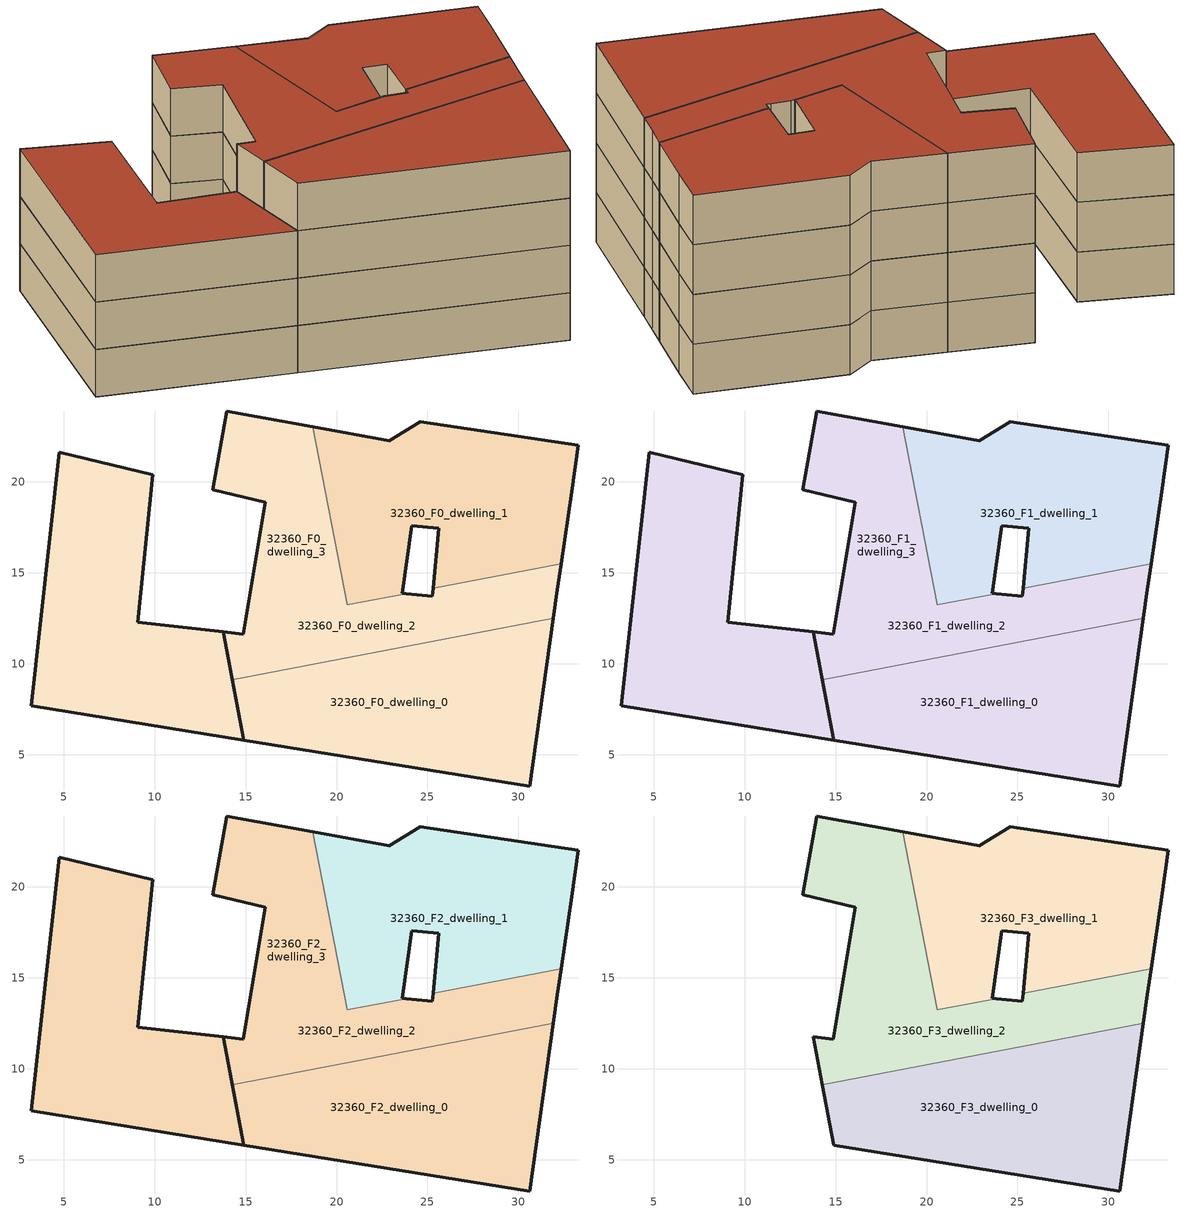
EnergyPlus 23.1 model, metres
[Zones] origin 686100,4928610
32360_F0_dwelling_0
 floor ground (EU_floor_Construction): 14.9,5.8 14.27,9.11 13.76,11.75 9.07,12.29 9.89,20.38 4.76,21.63 3.23,7.7 z0; 30.63,3.28 31.91,12.5 14.27,9.11 14.9,5.8 z0
 wall outside (EU_wall_Construction): 31.91,12.5 30.63,3.28 14.9,5.8 14.27,9.11 z0:3
 wall to 32360_F0_dwelling_2 (EU_wall_Construction): 14.27,9.11 31.91,12.5 z0:3
32360_F0_dwelling_1
 floor ground (EU_floor_Construction): 32.34,15.48 32.94,19.45 33.28,22.01 24.59,23.3 22.9,22.25 18.71,23.01 20.59,13.22 23.83,13.85 23.61,13.87 24.14,17.59 25.63,17.44 25.31,14.13 z0
 wall outside (EU_wall_Construction): 25.31,14.13 25.63,17.44 24.14,17.59 23.61,13.87 23.83,13.85 / 18.71,23.01 22.9,22.25 24.59,23.3 33.28,22.01 32.94,19.45 32.34,15.48 z0:3
 wall to 32360_F0_dwelling_2 (EU_wall_Construction): 32.34,15.48 25.31,14.13 / 23.83,13.85 20.59,13.22 18.71,23.01 z0:3
32360_F0_dwelling_2
 floor ground (EU_floor_Construction): 31.91,12.5 32.13,14.06 32.34,15.48 25.31,14.13 25.27,13.72 24.99,13.74 23.83,13.85 20.59,13.22 18.71,23.01 13.96,23.89 13.19,19.57 16.08,18.87 14.88,11.62 13.76,11.75 14.27,9.11 z0; 14.9,5.8 14.27,9.11 13.76,11.75 9.07,12.29 9.89,20.38 4.76,21.63 3.23,7.7 z0
 wall outside (EU_wall_Construction): 23.83,13.85 24.99,13.74 25.27,13.72 25.31,14.13 / 32.34,15.48 32.13,14.06 31.91,12.5 / 14.27,9.11 13.76,11.75 14.88,11.62 16.08,18.87 13.19,19.57 13.96,23.89 18.71,23.01 z0:3
32360_F0_dwelling_3
 floor ground (EU_floor_Construction): 14.9,5.8 14.27,9.11 13.76,11.75 9.07,12.29 9.89,20.38 4.76,21.63 3.23,7.7 z0; 30.63,3.28 31.91,12.5 14.27,9.11 14.9,5.8 z0; 31.91,12.5 32.13,14.06 32.34,15.48 25.31,14.13 25.27,13.72 24.99,13.74 23.83,13.85 20.59,13.22 18.71,23.01 13.96,23.89 13.19,19.57 16.08,18.87 14.88,11.62 13.76,11.75 14.27,9.11 z0
 wall outside (EU_wall_Construction): 4.76,21.63 9.89,20.38 9.07,12.29 13.76,11.75 14.9,5.8 3.23,7.7 4.76,21.63 z0:3
32360_F1_dwelling_0
 floor outside (EU_floor_Construction): 30.63,3.28 31.91,12.5 14.27,9.11 14.9,5.8 z3; 14.9,5.8 14.27,9.11 13.76,11.75 9.07,12.29 9.89,20.38 4.76,21.63 3.23,7.7 z3
 wall outside (EU_wall_Construction): 31.91,12.5 30.63,3.28 14.9,5.8 14.27,9.11 z3:6
 wall to 32360_F1_dwelling_2 (EU_wall_Construction): 14.27,9.11 31.91,12.5 z3:6
32360_F1_dwelling_1
 floor to 32360_F0_dwelling_1 (EU_floor_Construction): 32.34,15.48 32.94,19.45 33.28,22.01 24.59,23.3 22.9,22.25 18.71,23.01 20.59,13.22 23.83,13.85 23.61,13.87 24.14,17.59 25.63,17.44 25.31,14.13 z3
 wall outside (EU_wall_Construction): 25.31,14.13 25.63,17.44 24.14,17.59 23.61,13.87 23.83,13.85 / 18.71,23.01 22.9,22.25 24.59,23.3 33.28,22.01 32.94,19.45 32.34,15.48 z3:6
 wall to 32360_F1_dwelling_2 (EU_wall_Construction): 32.34,15.48 25.31,14.13 / 23.83,13.85 20.59,13.22 18.71,23.01 z3:6
32360_F1_dwelling_2
 floor to 32360_F0_dwelling_2 (EU_floor_Construction): 31.91,12.5 32.13,14.06 32.34,15.48 25.31,14.13 25.27,13.72 24.99,13.74 23.83,13.85 20.59,13.22 18.71,23.01 13.96,23.89 13.19,19.57 16.08,18.87 14.88,11.62 13.76,11.75 14.27,9.11 z3; 14.9,5.8 14.27,9.11 13.76,11.75 9.07,12.29 9.89,20.38 4.76,21.63 3.23,7.7 z3
 wall outside (EU_wall_Construction): 23.83,13.85 24.99,13.74 25.27,13.72 25.31,14.13 / 32.34,15.48 32.13,14.06 31.91,12.5 / 14.27,9.11 13.76,11.75 14.88,11.62 16.08,18.87 13.19,19.57 13.96,23.89 18.71,23.01 z3:6
32360_F1_dwelling_3
 floor outside (EU_floor_Construction): 31.91,12.5 32.13,14.06 32.34,15.48 25.31,14.13 25.27,13.72 24.99,13.74 23.83,13.85 20.59,13.22 18.71,23.01 13.96,23.89 13.19,19.57 16.08,18.87 14.88,11.62 13.76,11.75 14.27,9.11 z3
 floor to 32360_F0_dwelling_3 (EU_floor_Construction): 14.9,5.8 14.27,9.11 13.76,11.75 9.07,12.29 9.89,20.38 4.76,21.63 3.23,7.7 z3; 30.63,3.28 31.91,12.5 14.27,9.11 14.9,5.8 z3
 wall outside (EU_wall_Construction): 4.76,21.63 9.89,20.38 9.07,12.29 13.76,11.75 14.9,5.8 3.23,7.7 4.76,21.63 z3:6
32360_F2_dwelling_0
 floor outside (EU_floor_Construction): 30.63,3.28 31.91,12.5 14.27,9.11 14.9,5.8 z6; 14.9,5.8 14.27,9.11 13.76,11.75 9.07,12.29 9.89,20.38 4.76,21.63 3.23,7.7 z6
 wall outside (EU_wall_Construction): 31.91,12.5 30.63,3.28 14.9,5.8 14.27,9.11 z6:9
 wall to 32360_F2_dwelling_2 (EU_wall_Construction): 14.27,9.11 31.91,12.5 z6:9
 roof outside (EU_floor_Construction): 9.89,20.38 9.07,12.29 13.76,11.75 14.27,9.11 14.9,5.8 3.23,7.7 4.76,21.63 z9
32360_F2_dwelling_1
 floor to 32360_F1_dwelling_1 (EU_floor_Construction): 32.34,15.48 32.94,19.45 33.28,22.01 24.59,23.3 22.9,22.25 18.71,23.01 20.59,13.22 23.83,13.85 23.61,13.87 24.14,17.59 25.63,17.44 25.31,14.13 z6
 wall outside (EU_wall_Construction): 25.31,14.13 25.63,17.44 24.14,17.59 23.61,13.87 23.83,13.85 / 18.71,23.01 22.9,22.25 24.59,23.3 33.28,22.01 32.94,19.45 32.34,15.48 z6:9
 wall to 32360_F2_dwelling_2 (EU_wall_Construction): 32.34,15.48 25.31,14.13 / 23.83,13.85 20.59,13.22 18.71,23.01 z6:9
32360_F2_dwelling_2
 floor to 32360_F1_dwelling_2 (EU_floor_Construction): 31.91,12.5 32.13,14.06 32.34,15.48 25.31,14.13 25.27,13.72 24.99,13.74 23.83,13.85 20.59,13.22 18.71,23.01 13.96,23.89 13.19,19.57 16.08,18.87 14.88,11.62 13.76,11.75 14.27,9.11 z6; 14.9,5.8 14.27,9.11 13.76,11.75 9.07,12.29 9.89,20.38 4.76,21.63 3.23,7.7 z6
 wall outside (EU_wall_Construction): 23.83,13.85 24.99,13.74 25.27,13.72 25.31,14.13 / 32.34,15.48 32.13,14.06 31.91,12.5 / 14.27,9.11 13.76,11.75 14.88,11.62 16.08,18.87 13.19,19.57 13.96,23.89 18.71,23.01 z6:9
 roof outside (EU_floor_Construction): 9.89,20.38 9.07,12.29 13.76,11.75 14.27,9.11 14.9,5.8 3.23,7.7 4.76,21.63 z9
32360_F2_dwelling_3
 floor outside (EU_floor_Construction): 31.91,12.5 32.13,14.06 32.34,15.48 25.31,14.13 25.27,13.72 24.99,13.74 23.83,13.85 20.59,13.22 18.71,23.01 13.96,23.89 13.19,19.57 16.08,18.87 14.88,11.62 13.76,11.75 14.27,9.11 z6
 floor to 32360_F1_dwelling_3 (EU_floor_Construction): 14.9,5.8 14.27,9.11 13.76,11.75 9.07,12.29 9.89,20.38 4.76,21.63 3.23,7.7 z6; 30.63,3.28 31.91,12.5 14.27,9.11 14.9,5.8 z6
 wall outside (EU_wall_Construction): 4.76,21.63 9.89,20.38 9.07,12.29 13.76,11.75 14.9,5.8 3.23,7.7 4.76,21.63 z6:9
 roof outside (EU_roof_Construction): 9.89,20.38 9.07,12.29 13.76,11.75 14.27,9.11 14.9,5.8 3.23,7.7 4.76,21.63 z9; 31.91,12.5 30.63,3.28 14.9,5.8 14.27,9.11 z9; 32.34,15.48 32.13,14.06 31.91,12.5 14.27,9.11 13.76,11.75 14.88,11.62 16.08,18.87 13.19,19.57 13.96,23.89 18.71,23.01 20.59,13.22 23.83,13.85 24.99,13.74 25.27,13.72 25.31,14.13 z9
32360_F3_dwelling_0
 floor to 32360_F2_dwelling_0 (EU_floor_Construction): 30.63,3.28 31.91,12.5 14.27,9.11 14.9,5.8 z9
 wall outside (EU_wall_Construction): 31.91,12.5 30.63,3.28 14.9,5.8 14.27,9.11 z9:12
 wall to 32360_F3_dwelling_2 (EU_wall_Construction): 14.27,9.11 31.91,12.5 z9:12
 roof outside (EU_roof_Construction): 31.91,12.5 30.63,3.28 14.9,5.8 14.27,9.11 z12
32360_F3_dwelling_1
 floor to 32360_F2_dwelling_1 (EU_floor_Construction): 32.34,15.48 32.94,19.45 33.28,22.01 24.59,23.3 22.9,22.25 18.71,23.01 20.59,13.22 23.83,13.85 23.61,13.87 24.14,17.59 25.63,17.44 25.31,14.13 z9
 wall outside (EU_wall_Construction): 25.31,14.13 25.63,17.44 24.14,17.59 23.61,13.87 23.83,13.85 / 18.71,23.01 22.9,22.25 24.59,23.3 33.28,22.01 32.94,19.45 32.34,15.48 z9:12
 wall to 32360_F3_dwelling_2 (EU_wall_Construction): 32.34,15.48 25.31,14.13 / 23.83,13.85 20.59,13.22 18.71,23.01 z9:12
 roof outside (EU_roof_Construction): 33.28,22.01 32.94,19.45 32.34,15.48 25.31,14.13 25.63,17.44 24.14,17.59 23.61,13.87 23.83,13.85 20.59,13.22 18.71,23.01 22.9,22.25 24.59,23.3 z12
32360_F3_dwelling_2
 floor to 32360_F2_dwelling_2 (EU_floor_Construction): 31.91,12.5 32.13,14.06 32.34,15.48 25.31,14.13 25.27,13.72 24.99,13.74 23.83,13.85 20.59,13.22 18.71,23.01 13.96,23.89 13.19,19.57 16.08,18.87 14.88,11.62 13.76,11.75 14.27,9.11 z9
 wall outside (EU_wall_Construction): 23.83,13.85 24.99,13.74 25.27,13.72 25.31,14.13 / 32.34,15.48 32.13,14.06 31.91,12.5 / 14.27,9.11 13.76,11.75 14.88,11.62 16.08,18.87 13.19,19.57 13.96,23.89 18.71,23.01 z9:12
 roof outside (EU_roof_Construction): 32.34,15.48 32.13,14.06 31.91,12.5 14.27,9.11 13.76,11.75 14.88,11.62 16.08,18.87 13.19,19.57 13.96,23.89 18.71,23.01 20.59,13.22 23.83,13.85 24.99,13.74 25.27,13.72 25.31,14.13 z12
[Building]
EU S2 Campaign: North Axis {deg}=0; Terrain=City; Solar Distribution=FullExterior
[Site:Location]
Bologna: Latitude {deg}=44.5; Longitude {deg}=11.25; Time Zone {hr}=1; Elevation {m}=37
[SizingPeriod:WeatherFileDays]
AnnualSizingPeriod: Begin Month=1; Begin Day of Month=1; End Month=12; End Day of Month=31; Day of Week for Start Day=Monday; Use Weather File Daylight Saving Period=No; Use Weather File Rain and Snow Indicators=No
[MATERIAL]
EU_InternalMass_Material: Roughness=MediumRough; Thickness {m}=0.1; Conductivity {W/m-K}=1; Density {kg/m3}=1800; Specific Heat {J/kg-K}=900; Thermal Absorptance=0.9; Solar Absorptance=0.7; Visible Absorptance=0.7
[MATERIAL:NOMASS] Roughness=MediumRough; Thermal Absorptance=0.9; Solar Absorptance=0.7; Visible Absorptance=0.7
Name | Thermal Resistance {m2-K/W}
EU_wall_NoMass | 0.937881
EU_roof_NoMass | 0.548572
EU_floor_NoMass | 0.71348
[CONSTRUCTION]
EU_wall_Construction: EU_wall_NoMass
EU_roof_Construction: EU_roof_NoMass
EU_floor_Construction: EU_floor_NoMass
EU_InternalMass_Construction: EU_InternalMass_Material
[ZONE] Type=1; Multiplier=1; Ceiling Height {m}=autocalculate; Floor Area {m2}=autocalculate; Part of Total Floor Area=Yes
Name | Volume {m3}
32360_F0_dwelling_0; 32360_F1_dwelling_0; 32360_F2_dwelling_0 | 626.361
32360_F3_dwelling_0 | 313.192
32360_F0_dwelling_1 | 313.214
32360_F1_dwelling_1; 32360_F2_dwelling_1; 32360_F3_dwelling_1 | 313.215
32360_F0_dwelling_2; 32360_F1_dwelling_2; 32360_F2_dwelling_2 | 626.37
32360_F3_dwelling_2 | 313.2
32360_F0_dwelling_3; 32360_F1_dwelling_3; 32360_F2_dwelling_3 | 939.558
[INTERNALMASS] Construction=EU_InternalMass_Construction
Name | Zone or ZoneList | Surface Area {m2}
32360_F0_dwelling_0_EU_InternalMass | 32360_F0_dwelling_0 | 104.393
32360_F0_dwelling_1_EU_InternalMass | 32360_F0_dwelling_1 | 104.405
32360_F0_dwelling_2_EU_InternalMass | 32360_F0_dwelling_2 | 104.4
32360_F0_dwelling_3_EU_InternalMass | 32360_F0_dwelling_3 | 104.4
32360_F1_dwelling_0_EU_InternalMass | 32360_F1_dwelling_0 | 104.393
32360_F1_dwelling_1_EU_InternalMass | 32360_F1_dwelling_1 | 104.405
32360_F1_dwelling_2_EU_InternalMass | 32360_F1_dwelling_2 | 104.4
32360_F1_dwelling_3_EU_InternalMass | 32360_F1_dwelling_3 | 104.4
32360_F2_dwelling_0_EU_InternalMass | 32360_F2_dwelling_0 | 104.393
32360_F2_dwelling_1_EU_InternalMass | 32360_F2_dwelling_1 | 104.405
32360_F2_dwelling_2_EU_InternalMass | 32360_F2_dwelling_2 | 104.4
32360_F2_dwelling_3_EU_InternalMass | 32360_F2_dwelling_3 | 104.4
32360_F3_dwelling_0_EU_InternalMass | 32360_F3_dwelling_0 | 139.202
32360_F3_dwelling_1_EU_InternalMass | 32360_F3_dwelling_1 | 139.204
32360_F3_dwelling_2_EU_InternalMass | 32360_F3_dwelling_2 | 139.198
[OTHEREQUIPMENT] Fuel Type=Electricity; Design Level Calculation Method=Watts/Area; Power per Zone Floor Area {W/m2}=1; Fraction Latent=0; Fraction Radiant=0; Fraction Lost=0; Carbon Dioxide Generation Rate {m3/s-W}=0; EndUse Subcategory=EU_Step8_InternalGains
Name | Zone or ZoneList or Space or SpaceList | Schedule
EU_Step8_InternalGain_32360_F0_dwelling_0_f000 | 32360_F0_dwelling_0 | EU_Step8_GainSchedule_32360_F0_dwelling_0_f000
EU_Step8_InternalGain_32360_F0_dwelling_1_f000 | 32360_F0_dwelling_1 | EU_Step8_GainSchedule_32360_F0_dwelling_1_f000
EU_Step8_InternalGain_32360_F0_dwelling_2_f000 | 32360_F0_dwelling_2 | EU_Step8_GainSchedule_32360_F0_dwelling_2_f000
EU_Step8_InternalGain_32360_F0_dwelling_3_f000 | 32360_F0_dwelling_3 | EU_Step8_GainSchedule_32360_F0_dwelling_3_f000
EU_Step8_InternalGain_32360_F1_dwelling_0_f000 | 32360_F1_dwelling_0 | EU_Step8_GainSchedule_32360_F1_dwelling_0_f000
EU_Step8_InternalGain_32360_F1_dwelling_1_f000 | 32360_F1_dwelling_1 | EU_Step8_GainSchedule_32360_F1_dwelling_1_f000
EU_Step8_InternalGain_32360_F1_dwelling_2_f000 | 32360_F1_dwelling_2 | EU_Step8_GainSchedule_32360_F1_dwelling_2_f000
EU_Step8_InternalGain_32360_F1_dwelling_3_f000 | 32360_F1_dwelling_3 | EU_Step8_GainSchedule_32360_F1_dwelling_3_f000
EU_Step8_InternalGain_32360_F2_dwelling_0_f000 | 32360_F2_dwelling_0 | EU_Step8_GainSchedule_32360_F2_dwelling_0_f000
EU_Step8_InternalGain_32360_F2_dwelling_1_f000 | 32360_F2_dwelling_1 | EU_Step8_GainSchedule_32360_F2_dwelling_1_f000
EU_Step8_InternalGain_32360_F2_dwelling_2_f000 | 32360_F2_dwelling_2 | EU_Step8_GainSchedule_32360_F2_dwelling_2_f000
EU_Step8_InternalGain_32360_F2_dwelling_3_f000 | 32360_F2_dwelling_3 | EU_Step8_GainSchedule_32360_F2_dwelling_3_f000
EU_Step8_InternalGain_32360_F3_dwelling_0_f000 | 32360_F3_dwelling_0 | EU_Step8_GainSchedule_32360_F3_dwelling_0_f000
EU_Step8_InternalGain_32360_F3_dwelling_1_f000 | 32360_F3_dwelling_1 | EU_Step8_GainSchedule_32360_F3_dwelling_1_f000
EU_Step8_InternalGain_32360_F3_dwelling_2_f000 | 32360_F3_dwelling_2 | EU_Step8_GainSchedule_32360_F3_dwelling_2_f000
[ZONEVENTILATION:DESIGNFLOWRATE] Schedule=EU_AlwaysOn; Design Flow Rate Calculation Method=AirChanges/Hour; Air Changes per Hour {1/hr}=0.687892; Ventilation Type=Natural; Fan Pressure Rise {Pa}=0; Fan Total Efficiency=1; Constant Term Coefficient=1; Temperature Term Coefficient=0; Velocity Term Coefficient=0; Velocity Squared Term Coefficient=0; Minimum Indoor Temperature {C}=-100; Maximum Indoor Temperature {C}=100; Delta Temperature {deltaC}=-100; Minimum Outdoor Temperature {C}=-100; Maximum Outdoor Temperature {C}=100; Maximum Wind Speed {m/s}=40
Name | Zone or ZoneList or Space or SpaceList
EU_ConstantAir_32360_F0_dwelling_0 | 32360_F0_dwelling_0
EU_ConstantAir_32360_F0_dwelling_1 | 32360_F0_dwelling_1
EU_ConstantAir_32360_F0_dwelling_2 | 32360_F0_dwelling_2
EU_ConstantAir_32360_F0_dwelling_3 | 32360_F0_dwelling_3
EU_ConstantAir_32360_F1_dwelling_0 | 32360_F1_dwelling_0
EU_ConstantAir_32360_F1_dwelling_1 | 32360_F1_dwelling_1
EU_ConstantAir_32360_F1_dwelling_2 | 32360_F1_dwelling_2
EU_ConstantAir_32360_F1_dwelling_3 | 32360_F1_dwelling_3
EU_ConstantAir_32360_F2_dwelling_0 | 32360_F2_dwelling_0
EU_ConstantAir_32360_F2_dwelling_1 | 32360_F2_dwelling_1
EU_ConstantAir_32360_F2_dwelling_2 | 32360_F2_dwelling_2
EU_ConstantAir_32360_F2_dwelling_3 | 32360_F2_dwelling_3
EU_ConstantAir_32360_F3_dwelling_0 | 32360_F3_dwelling_0
EU_ConstantAir_32360_F3_dwelling_1 | 32360_F3_dwelling_1
EU_ConstantAir_32360_F3_dwelling_2 | 32360_F3_dwelling_2
[HVACTEMPLATE:THERMOSTAT] Constant Heating Setpoint {C}=20; Constant Cooling Setpoint {C}=50
EU_HeatOnly_32360_F0_dwelling_0; EU_HeatOnly_32360_F0_dwelling_1; EU_HeatOnly_32360_F0_dwelling_2; EU_HeatOnly_32360_F0_dwelling_3; EU_HeatOnly_32360_F1_dwelling_0; EU_HeatOnly_32360_F1_dwelling_1; EU_HeatOnly_32360_F1_dwelling_2; EU_HeatOnly_32360_F1_dwelling_3; EU_HeatOnly_32360_F2_dwelling_0; EU_HeatOnly_32360_F2_dwelling_1; EU_HeatOnly_32360_F2_dwelling_2; EU_HeatOnly_32360_F2_dwelling_3; EU_HeatOnly_32360_F3_dwelling_0; EU_HeatOnly_32360_F3_dwelling_1; EU_HeatOnly_32360_F3_dwelling_2
[HVACTEMPLATE:ZONE:IDEALLOADSAIRSYSTEM] System Availability Schedule=EU_AlwaysOn; Maximum Heating Supply Air Temperature {C}=50; Minimum Cooling Supply Air Temperature {C}=13; Maximum Heating Supply Air Humidity Ratio {kgWater/kgDryAir}=0.0156; Minimum Cooling Supply Air Humidity Ratio {kgWater/kgDryAir}=0.0077; Heating Limit=NoLimit; Cooling Limit=NoLimit; Heating Availability Schedule=EU_AlwaysOn; Cooling Availability Schedule=EU_CoolingOff; Dehumidification Control Type=ConstantSensibleHeatRatio; Cooling Sensible Heat Ratio=0.7; Dehumidification Setpoint {percent}=60; Humidification Control Type=None; Humidification Setpoint {percent}=30; Outdoor Air Method=None; Outdoor Air Flow Rate per Person {m3/s}=0.00944; Outdoor Air Flow Rate per Zone Floor Area {m3/s-m2}=0; Outdoor Air Flow Rate per Zone {m3/s}=0; Demand Controlled Ventilation Type=None; Outdoor Air Economizer Type=NoEconomizer; Heat Recovery Type=None; Sensible Heat Recovery Effectiveness=0.7; Latent Heat Recovery Effectiveness=0.65
Name | Template Thermostat
32360_F0_dwelling_0 | EU_HeatOnly_32360_F0_dwelling_0
32360_F0_dwelling_1 | EU_HeatOnly_32360_F0_dwelling_1
32360_F0_dwelling_2 | EU_HeatOnly_32360_F0_dwelling_2
32360_F0_dwelling_3 | EU_HeatOnly_32360_F0_dwelling_3
32360_F1_dwelling_0 | EU_HeatOnly_32360_F1_dwelling_0
32360_F1_dwelling_1 | EU_HeatOnly_32360_F1_dwelling_1
32360_F1_dwelling_2 | EU_HeatOnly_32360_F1_dwelling_2
32360_F1_dwelling_3 | EU_HeatOnly_32360_F1_dwelling_3
32360_F2_dwelling_0 | EU_HeatOnly_32360_F2_dwelling_0
32360_F2_dwelling_1 | EU_HeatOnly_32360_F2_dwelling_1
32360_F2_dwelling_2 | EU_HeatOnly_32360_F2_dwelling_2
32360_F2_dwelling_3 | EU_HeatOnly_32360_F2_dwelling_3
32360_F3_dwelling_0 | EU_HeatOnly_32360_F3_dwelling_0
32360_F3_dwelling_1 | EU_HeatOnly_32360_F3_dwelling_1
32360_F3_dwelling_2 | EU_HeatOnly_32360_F3_dwelling_2
[SIZING:ZONE] Zone Cooling Design Supply Air Temperature Input Method=SupplyAirTemperature; Zone Cooling Design Supply Air Temperature {C}=13; Zone Heating Design Supply Air Temperature Input Method=SupplyAirTemperature; Zone Heating Design Supply Air Temperature {C}=50; Zone Cooling Design Supply Air Humidity Ratio {kgWater/kgDryAir}=0.008; Zone Heating Design Supply Air Humidity Ratio {kgWater/kgDryAir}=0.008; Cooling Design Air Flow Method=DesignDay; Cooling Design Air Flow Rate {m3/s}=0; Cooling Minimum Air Flow per Zone Floor Area {m3/s-m2}=0.000762; Cooling Minimum Air Flow {m3/s}=0; Cooling Minimum Air Flow Fraction=0.2; Heating Design Air Flow Method=DesignDay; Heating Design Air Flow Rate {m3/s}=0; Heating Maximum Air Flow per Zone Floor Area {m3/s-m2}=0.002032; Heating Maximum Air Flow {m3/s}=0.141576; Heating Maximum Air Flow Fraction=0.3; Account for Dedicated Outdoor Air System=No; Dedicated Outdoor Air System Control Strategy=NeutralSupplyAir; Dedicated Outdoor Air Low Setpoint Temperature for Design {C}=autosize; Dedicated Outdoor Air High Setpoint Temperature for Design {C}=autosize; Zone Load Sizing Method=Sensible Load Only No Latent Load; Zone Latent Cooling Design Supply Air Humidity Ratio Input Method=HumidityRatioDifference; Zone Cooling Design Supply Air Humidity Ratio Difference {kgWater/kgDryAir}=0.005; Zone Latent Heating Design Supply Air Humidity Ratio Input Method=HumidityRatioDifference; Zone Humidification Design Supply Air Humidity Ratio Difference {kgWater/kgDryAir}=0.005
32360_F0_dwelling_0; 32360_F0_dwelling_1; 32360_F0_dwelling_2; 32360_F0_dwelling_3; 32360_F1_dwelling_0; 32360_F1_dwelling_1; 32360_F1_dwelling_2; 32360_F1_dwelling_3; 32360_F2_dwelling_0; 32360_F2_dwelling_1; 32360_F2_dwelling_2; 32360_F2_dwelling_3; 32360_F3_dwelling_0; 32360_F3_dwelling_1; 32360_F3_dwelling_2
[SCHEDULE:CONSTANT]
Name | Hourly Value
EU_AlwaysOn | 1
EU_CoolingOff | 0
[SCHEDULE:FILE] Column Number=1; Rows to Skip at Top=0; Number of Hours of Data=8760; Column Separator=Comma; Interpolate to Timestep=No; Minutes per Item=60; Adjust Schedule for Daylight Savings=Yes
Name | File
EU_Step8_GainSchedule_32360_F0_dwelling_0_f000 | 32360_F0_dwelling_0_gain.csv
EU_Step8_GainSchedule_32360_F0_dwelling_1_f000 | 32360_F0_dwelling_1_gain.csv
EU_Step8_GainSchedule_32360_F0_dwelling_2_f000 | 32360_F0_dwelling_2_gain.csv
EU_Step8_GainSchedule_32360_F0_dwelling_3_f000 | 32360_F0_dwelling_3_gain.csv
EU_Step8_GainSchedule_32360_F1_dwelling_0_f000 | 32360_F1_dwelling_0_gain.csv
EU_Step8_GainSchedule_32360_F1_dwelling_1_f000 | 32360_F1_dwelling_1_gain.csv
EU_Step8_GainSchedule_32360_F1_dwelling_2_f000 | 32360_F1_dwelling_2_gain.csv
EU_Step8_GainSchedule_32360_F1_dwelling_3_f000 | 32360_F1_dwelling_3_gain.csv
EU_Step8_GainSchedule_32360_F2_dwelling_0_f000 | 32360_F2_dwelling_0_gain.csv
EU_Step8_GainSchedule_32360_F2_dwelling_1_f000 | 32360_F2_dwelling_1_gain.csv
EU_Step8_GainSchedule_32360_F2_dwelling_2_f000 | 32360_F2_dwelling_2_gain.csv
EU_Step8_GainSchedule_32360_F2_dwelling_3_f000 | 32360_F2_dwelling_3_gain.csv
EU_Step8_GainSchedule_32360_F3_dwelling_0_f000 | 32360_F3_dwelling_0_gain.csv
EU_Step8_GainSchedule_32360_F3_dwelling_1_f000 | 32360_F3_dwelling_1_gain.csv
EU_Step8_GainSchedule_32360_F3_dwelling_2_f000 | 32360_F3_dwelling_2_gain.csv
